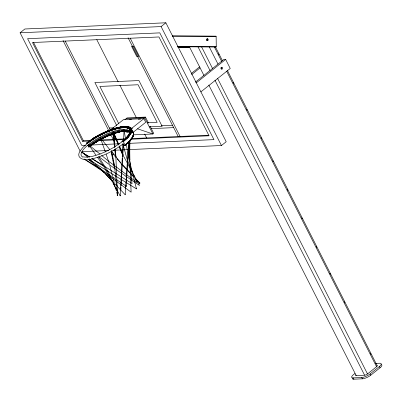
<?xml version="1.0" encoding="UTF-8"?>
<svg xmlns="http://www.w3.org/2000/svg" width="402" height="402" viewBox="0 0 402 402"><rect width="100%" height="100%" fill="white"/><g stroke="black" fill="none" stroke-linecap="round" stroke-linejoin="round"><path stroke-width="0.6" d="M129.916 140.534L129.63 156.83L131.117 192.171L102.706 171.222L88.309 159.418M93.254 138.64L86.621 143.072L87.581 143.303A28.14 8.603 -26.9 0 1 123.464 127.7A28.14 8.603 -26.9 0 1 122.097 141.785L122.067 141.655A28.205 8.623 -26.9 0 0 123.439 127.519A28.205 8.623 -26.9 0 0 87.475 143.157M87.787 145.464L88.917 147.107A0.799 0.337 54.4 0 0 89.038 146.941L89.128 146.353A28.14 8.603 -26.9 0 1 100.756 138.831M122.238 158.066L120.193 195.809L112.932 182.87M122.278 156.84L122.69 143.996M124.504 145.383A0.799 0.502 48 0 0 124.871 145.524L125.062 145.027L123.303 141.564L122.123 141.574A28.306 8.653 -26.9 0 0 123.479 127.414A28.306 8.653 -26.9 0 0 87.395 143.102M123.384 145.212L121.042 185.789M123.575 140.826L124.057 129.55L125.494 138.811M120.962 187.015L120.851 189.432M85.415 159.705L101.068 169.252L126.047 186.081L129.132 141.946M125.193 194.799L127.444 160.468L134.529 176.805M127.555 159.222L129.097 141.795M82.063 151.881L81.797 152.288M122.067 141.655L122.092 141.599A28.281 8.643 -26.9 0 0 123.464 127.439A28.281 8.643 -26.9 0 0 87.41 143.112M137.122 182.367C136.987 183.051 136.6 181.804 135.504 179.061M117.153 191.653L117.675 192.849L117.379 192.779L115.892 157.438L115.032 149.459M80.003 151.167C74.822 159.277 86.787 161.202 91.988 158.885M122.253 164.75L121.766 164.91L122.223 164.795M131.871 183.498L132.047 183.287M207.924 39.979L207.603 40.567L207.035 40.687L206.563 40.26L206.784 38.954L207.347 38.833L207.819 39.26M221.542 67.345L221.321 68.652L221.798 69.079L222.361 68.958L222.582 67.652L222.11 67.224L221.195 67.36L220.869 67.953L220.974 68.667L221.447 69.094L222.01 68.973M139.539 183.352L139.926 182.98L139.589 183.337M120.716 189.488L120.992 189.473L120.615 189.623M88.907 144.64L88.591 145.016M80.134 150.931L82.958 147.353L87.284 143.459M123.067 141.434L127.494 137.514A29.813 9.115 -26.9 0 0 124.489 126.64A29.813 9.115 -26.9 0 0 92.194 139.077L86.616 143.107M123.188 141.464L127.575 137.544A29.884 9.135 -26.9 0 0 126.484 126.665A29.904 9.14 -26.9 0 1 130.756 128.022A29.914 9.145 -26.9 0 0 126.535 126.695M123.263 141.514L127.65 137.605A29.914 9.145 -26.9 0 0 131.127 128.394M123.303 141.564L127.67 137.625M123.334 141.615L127.7 137.675L130.65 133.951L131.836 130.806L131.183 128.464L132.137 128.424L131.982 128.117L131.027 128.163C125.158 124.248 117.892 128.107 111.711 129.012L111.867 129.313L112.821 129.273L120.434 127.333M125.037 144.971L129.404 141.032L132.348 137.303L133.534 134.162L132.881 131.821L131.027 128.163M125.082 145.082L129.429 141.092A29.929 9.151 -26.9 0 0 132.906 131.876M125.112 145.248L129.464 141.202A29.904 9.14 -26.9 0 0 132.941 132.002M125.112 145.298L129.474 141.318M124.947 145.519L129.459 141.419A29.768 9.1 -26.9 0 0 132.916 132.258M354.951 373.458L353.031 375.011A6.739 2.06 -26.9 0 0 352.75 377.915L362.222 377.498A6.739 2.06 -26.9 0 0 369.624 374.282L379.85 366.132A6.739 2.06 -26.9 0 0 380.131 363.227L375.423 363.413M352.373 377.965A6.739 2.06 -26.9 0 0 353.403 379.207L362.875 378.79A6.739 2.06 -26.9 0 0 370.277 375.574L380.503 367.423A6.739 2.06 -26.9 0 0 381.202 364.589M80.164 151.177L20.1 32.783L24.854 28.994L165.86 22.788L226.205 141.74L221.452 145.529L113.037 150.298M20.1 32.783L161.101 26.577L165.86 22.788M130.816 139.228L209.075 135.786L158.941 36.964L32.477 42.527L82.611 141.348L83.405 140.715L90.917 140.388M111.711 129.012L123.6 119.535L143.871 118.645L145.725 122.303L132.886 132.534M111.867 129.313L111.078 129.946L112.821 129.273L112.666 128.967M124.871 119.67L127.087 117.902L145.449 117.098L148.474 123.062M191.262 73.501L199.598 66.858M191.674 74.576L200 67.943M143.228 118.866L145.449 117.098M131.982 128.117L143.871 118.645M132.137 128.424L131.183 129.183L132.605 131.977M195.377 82.159L223.788 59.516L225.653 59.436L230.24 68.476L200.814 91.922M196.231 82.882L225.653 59.436M355.84 374.885A2.281 0.698 -26.9 0 0 356.202 375.568L364.599 375.202A2.281 0.698 -26.9 0 0 367.503 373.935L376.563 366.714A2.281 0.698 -26.9 0 0 376.845 365.574M86.631 143.177L92.194 139.137A29.884 9.135 -26.9 0 1 120.439 127.148M89.274 144.946C98.173 138.243 108.389 133.198 119.228 130.56M91.616 144.735L92.631 144.011M89.018 146.735L94.485 142.765A28.673 8.764 -26.9 0 1 100.817 139.037A28.748 8.789 -26.9 0 0 94.49 142.826M89.023 146.81L94.495 142.896A28.818 8.809 -26.9 0 1 100.862 139.152M89.038 146.941L94.51 142.966M88.847 147.102L94.415 143.152A29.472 9.01 -26.9 0 1 100.379 139.594A29.502 9.02 -26.9 0 0 94.37 143.137M121.927 141.831C112.887 148.68 102.525 153.886 91.48 156.564L86.676 157.207L82.928 156.906M123.303 143.775C114.062 150.78 103.47 156.102 92.179 158.84M100.51 169.036L100.922 168.885L100.736 169.066A1.523 0.693 -58.6 0 1 100.545 169.141M94.269 138.042L105.329 132.213M136.203 188.85L136.559 188.719L136.147 188.845M105.872 131.951L110.495 130.168M107.51 135.745L113.394 133.479M126.092 185.975L125.871 186.201A1.513 0.794 -56 0 0 126.082 186.136L126.293 185.985L126.082 186.136A1.392 0.648 3.6 0 1 125.881 186.051L126.087 186.046M113.062 131.957L113.369 131.776L118.886 144.785M107.465 173.744L107.575 173.709A0.96 0.502 -56 0 0 107.731 173.629L107.429 173.699M117.565 192.648L117.861 192.724L117.404 192.774M115.957 156.906L115.213 148.78M121.64 127.168L123.449 126.921M119.042 130.6L124.032 129.916M177.729 46.753L216.266 46.868L216.125 36.23L172.508 36.085M126.293 118.535L144.655 117.726L152.906 133.997L153.7 133.363L150.082 126.228M129.605 119.585L131.444 119.505M138.172 119.208L140.625 119.098M147.232 122.811L157.147 122.374L138.067 84.757L99.877 86.44L118.68 123.499M109.339 128.022L113.691 127.831M161.272 125.736L172.468 125.243M117.464 127.876L118.69 127.821M121.138 127.715L122.364 127.66M149.298 126.876L162.152 126.313L138.941 80.561L94.877 82.5L116.67 125.459M151.293 128.62L173.679 127.635M99.681 140.002L125.349 138.871M130.987 138.625L208.613 135.208M82.611 141.348L90.123 141.017M97.636 140.69L124.555 139.504M85.52 145.273L81.757 145.439L27.602 38.687L159.79 32.874L213.949 139.625L126.866 143.454M91.159 145.027L119.349 143.785M82.33 151.649L108.651 150.494M116.083 156.87L115.595 156.921L114.776 149.484M172.302 35.989L216.125 36.23M177.629 46.657L216.266 46.868M178.036 47.446L189.844 47.511M177.98 47.536L189.819 47.602M126.987 126.942L128.73 127.082L130.203 127.911M137.504 128.801L152.906 133.997L134.549 134.801L133.363 134.404M124.479 131.404L129.811 133.203M88.113 159.117L136.378 188.814M131.429 183.176L92.324 158.679M136.439 188.754L130.188 163.765M84.52 153.725L81.923 152.072L87.676 157.237M85.561 154.383L89.726 157.026M81.782 152.283L89.068 156.911M91.671 158.559L103.118 165.83M83.938 158.921L102.706 171.222L110.957 179.538M136.489 182.081L108.681 161.292L101.605 155.438M98.882 156.76L114.806 168.649L139.504 185.488L133.419 174.292M88.767 144.81L100.178 154.257M89.525 158.896L94.143 163.036M95.063 163.865L101.068 169.252M124.499 145.378L123.645 144.836L123.128 143.821M111.826 180.413L112.691 181.287M116.168 184.789L117.469 186.101M133.353 176.548L122.017 164.79L111.289 150.78L112.867 158.79M134.203 177.433L139.68 183.237L139.896 183.016L136.002 179.136M102.791 171.076L104.515 172.895M105.806 174.262L125.203 194.744M117.148 158.79L120.494 162.403M133.926 176.9L122.168 164.207M109.701 149.554L100.224 137.489L105.379 152.001M113.183 153.986L113.957 154.976M114.731 155.961L115.505 156.946M95.962 155.157L88.802 144.881M97.359 157.162L103.254 165.619L110.515 178.558M98.711 156.901L107.736 171.001L115.887 188.88M111.721 180.714L112.329 181.789M132.539 172.679L122.962 155.082L119.364 146.594M379.393 366.518L380.046 367.81M215.341 46.712L222.442 60.707M227.271 70.219L377.217 365.785M218.492 53.778L219.06 54.898M232.974 82.325L233.547 83.445M246.607 109.193L247.175 110.314M261.094 137.745L261.662 138.861M272.737 160.694L273.305 161.815M287.219 189.242L287.787 190.362M301.701 217.794L302.269 218.909M316.188 246.341L316.756 247.461M329.816 273.209L330.384 274.33M344.303 301.761L344.871 302.877M370.428 353.257L370.996 354.378M214.407 47.079L221.788 61.637M226.617 71.154L376.563 366.714M209.306 46.969L218.01 64.124M370.136 373.89L370.795 375.182M201.653 47.024L212.728 68.858M217.557 78.37L367.503 373.935M197.895 46.612L210.105 70.682M214.934 80.194L364.599 375.202M361.74 377.543L362.398 378.835M189.216 46.421L203.985 75.526M208.809 85.043L356.202 375.568M353.167 377.92L353.82 379.212M161.101 26.577L221.452 145.529M130.188 38.15L180.116 136.564M128.067 37.723L178.282 136.705M96.781 39.667L118.188 81.862M119.876 85.194L136.213 117.394M144.665 134.047L146.635 137.936M128.58 126.776L128.73 127.082M124.499 126.449L124.655 126.756M119.072 127.198L119.228 127.499M65.194 41.009L110.686 130.675M112.324 133.906L115.123 139.424M63.044 40.532L108.992 131.097M110.691 134.444L113.238 139.464M88.611 145.338L89.128 146.353M33.552 42.456L83.405 140.715M119.364 145.921L123.203 154.971M118.404 144.328L113.128 131.876L113.686 137.047M113.409 133.218L118.424 145.052M119.138 146.74L122.721 155.197M106.203 154.328L109.304 163.704M122.876 143.976L127.283 159.88M109.771 165.518L112.429 175.774M112.741 176.98L114.148 182.413M114.62 184.222L114.932 185.428M115.711 188.448L116.339 190.86M116.65 192.066L117.429 195.086L117.148 195.166L117.54 195.171L117.193 195.181L117.711 195.02L116.625 186.98M129.6 161.388L127.992 154.86L126.359 144.368M111.58 150.71L115.093 168.589M113.108 160.021L114.806 168.649L115.706 177.714M111.118 151.443L114.409 168.177M113.525 133.213L115.012 146.911M113.821 138.288L114.761 146.976M112.962 132.73L114.575 147.624M122.067 141.68L122.072 141.705A28.17 8.613 -26.9 0 0 123.434 127.585A28.17 8.613 -26.9 0 0 87.515 143.202M115.826 178.92L116.5 185.734M129.901 159.936L129.6 141.826M130.067 161.795L130.283 164.277M130.499 166.76L131.962 183.508M127.494 137.514A29.788 9.105 -26.9 0 0 124.464 126.645A29.788 9.105 -26.9 0 0 92.199 139.067A29.693 9.075 -26.9 0 1 124.394 126.675A29.693 9.075 -26.9 0 1 127.419 137.514M92.204 139.162A29.914 9.145 -26.9 0 1 120.479 127.178M123.509 126.761A29.914 9.145 -26.9 0 0 121.736 126.972A29.904 9.14 -26.9 0 1 123.489 126.741A29.884 9.135 -26.9 0 0 121.69 126.942M132.836 132.434A29.612 9.05 -26.9 0 1 129.394 141.549M94.304 143.092A29.612 9.05 -26.9 0 1 99.812 139.806M101.369 138.966A29.612 9.05 -26.9 0 1 107.264 136.117M107.796 135.881A29.612 9.05 -26.9 0 1 112.424 134.022M114.67 133.233A29.612 9.05 -26.9 0 1 120.474 131.6M121.012 131.479A29.612 9.05 -26.9 0 1 122.922 131.117M124.726 130.871A29.612 9.05 -26.9 0 1 125.846 130.771M127.68 130.725A29.612 9.05 -26.9 0 1 129.419 130.866M132.946 132.067A29.879 9.135 -26.9 0 1 129.474 141.263M132.936 132.198A29.808 9.11 -26.9 0 1 129.469 141.368M101.259 138.775A29.808 9.11 -26.9 0 1 102.862 137.951M108.309 135.419A29.808 9.11 -26.9 0 1 110.063 134.69M131.102 128.379A29.904 9.14 -26.9 0 1 127.625 137.579M92.194 139.137A29.904 9.14 -26.9 0 1 120.459 127.158M132.896 132.323A29.718 9.085 -26.9 0 1 129.444 141.469M94.706 142.71A29.718 9.085 -26.9 0 1 99.756 139.72A29.768 9.1 -26.9 0 0 94.666 142.665M101.319 138.881A29.718 9.085 -26.9 0 1 103.992 137.524M108.344 135.534A29.718 9.085 -26.9 0 1 112.409 133.916M114.67 133.122A29.718 9.085 -26.9 0 1 117.062 132.374M118.238 132.042A29.718 9.085 -26.9 0 1 119.942 131.61M133.374 134.846A29.472 9.01 -26.9 0 1 129.303 141.61A29.502 9.02 -26.9 0 0 133.399 134.826M123.474 131.132A29.472 9.01 -26.9 0 0 114.65 133.333A29.401 8.99 -26.9 0 1 129.278 131.017M133.243 135.338A29.401 8.99 -26.9 0 1 129.253 141.62M94.415 143.152A29.401 8.99 -26.9 0 1 100.912 139.333M112.967 133.946A29.401 8.99 -26.9 0 0 101.43 139.062A29.472 9.01 -26.9 0 1 112.982 133.911A29.502 9.02 -26.9 0 0 101.404 139.027M101.289 138.826A29.768 9.1 -26.9 0 1 102.887 138.007M108.329 135.474A29.768 9.1 -26.9 0 1 111.243 134.293M118.811 131.826A29.768 9.1 -26.9 0 1 119.942 131.544M114.66 133.313A29.502 9.02 -26.9 0 1 120.439 131.685M120.977 131.565A29.502 9.02 -26.9 0 1 123.494 131.112M94.52 143.017A28.919 8.839 -26.9 0 1 100.912 139.258M101.465 138.966A28.919 8.839 -26.9 0 1 129.313 131.168M89.103 146.393A28.23 8.628 -26.9 0 1 100.756 138.851A28.321 8.658 -26.9 0 0 89.078 146.439M112.922 133.494A28.321 8.658 -26.9 0 0 101.304 138.595A28.23 8.628 -26.9 0 1 130.062 131.459M101.364 138.75A28.673 8.764 -26.9 0 1 113.123 133.59M114.203 133.218A28.673 8.764 -26.9 0 1 129.444 131.122M89.028 146.604A28.537 8.723 -26.9 0 1 100.801 138.992M101.334 138.71A28.537 8.723 -26.9 0 1 113.037 133.57M114.103 133.208A28.537 8.723 -26.9 0 1 129.283 131.112M101.389 138.801A28.748 8.789 -26.9 0 1 129.077 131.047M101.415 138.861A28.818 8.809 -26.9 0 1 129.168 131.082A28.411 8.683 -26.9 0 0 114.037 133.142M101.289 138.544A28.14 8.603 -26.9 0 1 129.962 131.464M113.987 133.127A28.321 8.658 -26.9 0 1 129.042 131.057M89.063 146.489A28.411 8.683 -26.9 0 1 100.776 138.911M101.314 138.625A28.411 8.683 -26.9 0 1 112.967 133.509M82.787 157.092A26.939 8.236 -26.9 0 1 101.209 136.434A26.939 8.236 -26.9 0 1 129.65 132.997M120.027 195.834L120.364 195.729L120.027 195.834M114.575 168.709L114.846 168.528L114.575 168.709M126.022 176.513L126.334 176.327L126.022 176.513M107.57 171.212L108.043 171.192L107.57 171.212M102.736 165.317L103.158 165.061L102.781 165.348M207.13 38.939L206.909 40.245L207.387 40.672L207.95 40.552L208.171 39.245L207.698 38.818L207.13 38.939M99.952 137.564L100.505 137.389L99.952 137.564M133.414 46.175L131.549 46.255L136.791 56.587L138.655 56.506L133.414 46.175M129.328 130.977A29.472 9.01 -26.9 0 0 124.66 130.982A29.502 9.02 -26.9 0 1 129.354 130.952"/></g></svg>
